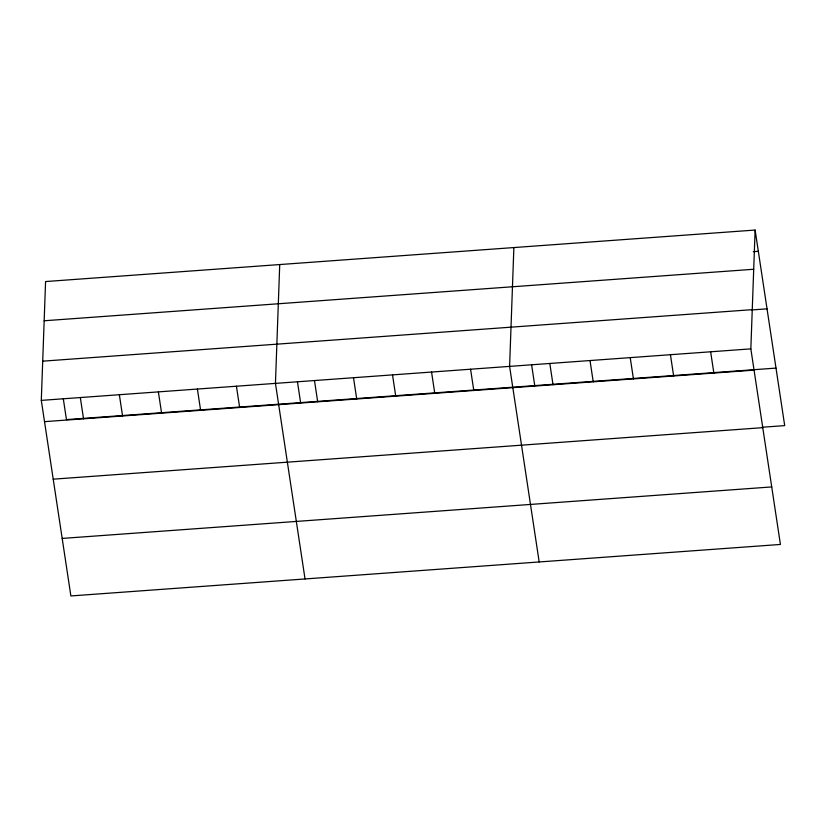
<?xml version="1.0" encoding="UTF-8"?>
<svg xmlns="http://www.w3.org/2000/svg" width="826" height="826" viewBox="0 0 826 826"><rect width="100%" height="100%" fill="white"/><g stroke="black" fill="none" stroke-linecap="round" stroke-linejoin="round"><path stroke-width="1.24" d="M755.119 230.051L750.844 348.871L780.425 544.448L70.881 595.949L41.3 400.383L45.575 281.552L755.119 230.051L784.7 425.617L762.088 427.259M279.725 264.557L275.45 383.378L305.031 578.954M513.875 247.563L509.601 366.383L539.182 561.959M753.312 251.682L758.34 251.321M44.17 320.767L753.715 269.255M42.715 361.168L752.259 309.657M751.959 309.936L767.034 308.841M41.3 400.383L750.844 348.871M775.996 368.097L66.452 419.608L63.282 398.617M44.521 421.652L754.066 370.141M53.215 479.173L762.759 427.661M62.177 538.428L771.721 486.927M710.639 351.783L713.85 373.053M670.433 354.705L673.644 375.975M630.217 357.627L633.439 378.897M590.012 360.539L593.233 381.819M549.806 363.461L553.028 384.73M531.583 364.627L534.752 385.618M470.572 369.212L473.794 390.481M431.554 372.051L434.765 393.321M392.526 374.88L395.737 396.15M353.497 377.709L356.718 398.989M314.479 380.549L317.69 401.818M297.432 381.622L300.602 402.613M236.422 386.217L239.643 407.486M197.404 389.046L200.615 410.315M158.375 391.875L161.597 413.145M119.347 394.714L122.568 415.984M80.328 397.543L83.54 418.813"/></g></svg>
